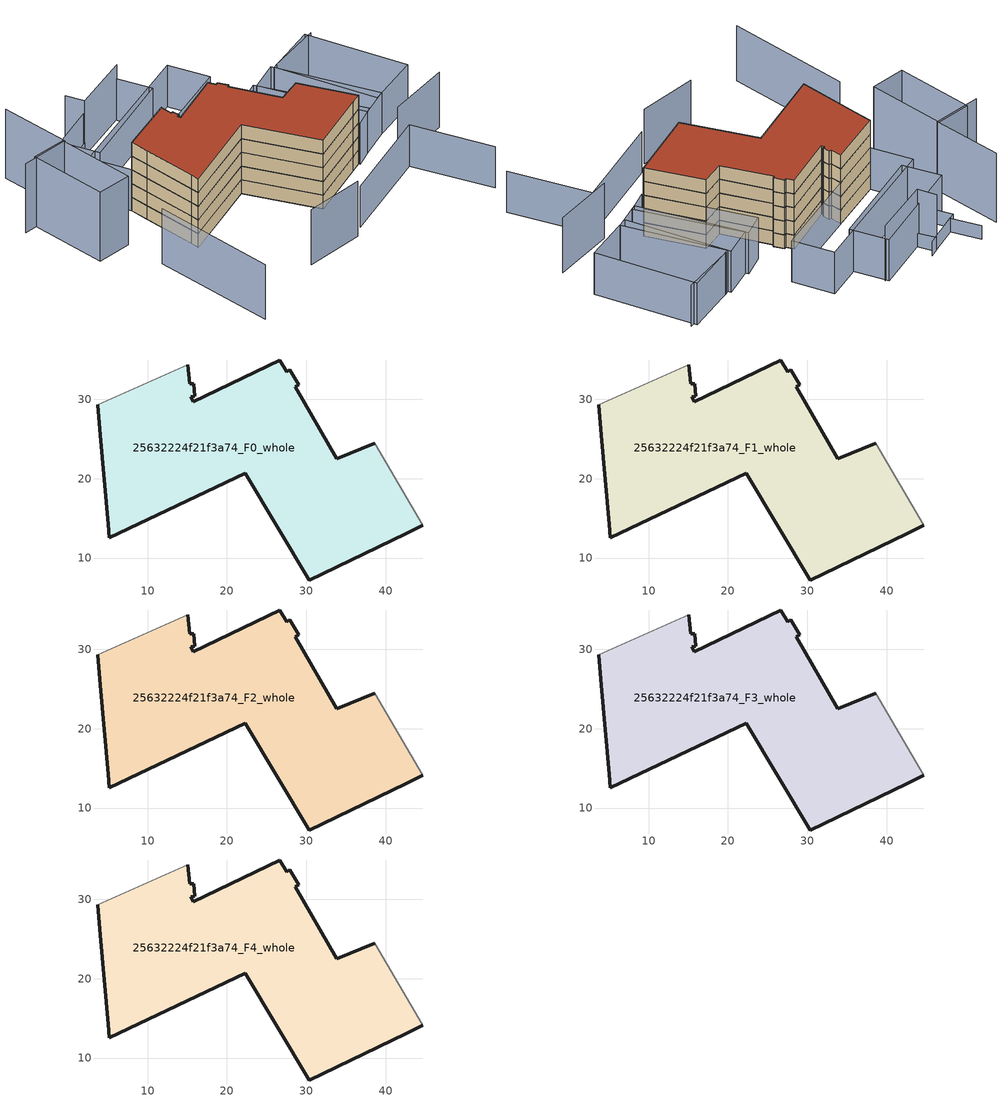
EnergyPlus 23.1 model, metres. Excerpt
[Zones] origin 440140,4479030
25632224f21f3a74_F0_whole
 floor ground (EU_floor_Construction): 42.51,13.07 44.67,14.12 38.64,24.49 33.84,22.53 28.61,31.61 29.04,31.86 27.95,33.74 27.52,33.5 26.68,34.95 15.77,29.72 15.47,30.31 15.95,30.4 15.81,31.98 15.34,31.94 15.08,34.33 3.73,29.33 4.08,25.49 5.05,14.27 5.21,12.54 22.34,20.68 30.37,7.24 z0
 wall outside (EU_wall_Construction): 15.08,34.33 15.34,31.94 15.81,31.98 15.95,30.4 15.47,30.31 15.77,29.72 26.68,34.95 27.52,33.5 27.95,33.74 29.04,31.86 28.61,31.61 33.84,22.53 38.64,24.49 / 44.67,14.12 42.51,13.07 30.37,7.24 22.34,20.68 5.21,12.54 5.05,14.27 4.08,25.49 3.73,29.33 z0:3
 wall adiabatic (EU_wall_Construction): 3.73,29.33 15.08,34.33 / 38.64,24.49 44.67,14.12 z0:3
25632224f21f3a74_F1_whole
 floor to 25632224f21f3a74_F0_whole (EU_floor_Construction): 42.51,13.07 44.67,14.12 38.64,24.49 33.84,22.53 28.61,31.61 29.04,31.86 27.95,33.74 27.51,33.5 26.68,34.95 15.77,29.72 15.47,30.31 15.95,30.4 15.81,31.98 15.34,31.94 15.08,34.33 3.73,29.33 4.07,25.49 5.05,14.27 5.21,12.54 22.34,20.68 30.37,7.24 z3
 wall outside (EU_wall_Construction): 15.08,34.33 15.34,31.94 15.81,31.98 15.95,30.4 15.47,30.31 15.77,29.72 26.68,34.95 27.52,33.5 27.95,33.74 29.04,31.86 28.61,31.61 33.84,22.53 38.64,24.49 / 44.67,14.12 42.51,13.07 30.37,7.24 22.34,20.68 5.21,12.54 5.05,14.27 4.08,25.49 3.73,29.33 z3:6
 wall adiabatic (EU_wall_Construction): 3.73,29.33 15.08,34.33 / 38.64,24.49 44.67,14.12 z3:6
25632224f21f3a74_F2_whole
 floor to 25632224f21f3a74_F1_whole (EU_floor_Construction): 42.51,13.07 44.67,14.12 38.64,24.49 33.84,22.53 28.61,31.61 29.04,31.86 27.95,33.74 27.51,33.5 26.68,34.95 15.77,29.72 15.47,30.31 15.95,30.4 15.81,31.98 15.34,31.94 15.08,34.33 3.73,29.33 4.07,25.49 5.05,14.27 5.21,12.54 22.34,20.68 30.37,7.24 z6
 wall outside (EU_wall_Construction): 15.08,34.33 15.34,31.94 15.81,31.98 15.95,30.4 15.47,30.31 15.77,29.72 26.68,34.95 27.52,33.5 27.95,33.74 29.04,31.86 28.61,31.61 33.84,22.53 38.64,24.49 / 44.67,14.12 42.51,13.07 30.37,7.24 22.34,20.68 5.21,12.54 5.05,14.27 4.08,25.49 3.73,29.33 z6:9
 wall adiabatic (EU_wall_Construction): 3.73,29.33 15.08,34.33 / 38.64,24.49 44.67,14.12 z6:9
25632224f21f3a74_F3_whole
 floor to 25632224f21f3a74_F2_whole (EU_floor_Construction): 42.51,13.07 44.67,14.12 38.64,24.49 33.84,22.53 28.61,31.61 29.04,31.86 27.95,33.74 27.51,33.5 26.68,34.95 15.77,29.72 15.47,30.31 15.95,30.4 15.81,31.98 15.34,31.94 15.08,34.33 3.73,29.33 4.07,25.49 5.05,14.27 5.21,12.54 22.34,20.68 30.37,7.24 z9
 wall outside (EU_wall_Construction): 15.08,34.33 15.34,31.94 15.81,31.98 15.95,30.4 15.47,30.31 15.77,29.72 26.68,34.95 27.52,33.5 27.95,33.74 29.04,31.86 28.61,31.61 33.84,22.53 38.64,24.49 / 44.67,14.12 42.51,13.07 30.37,7.24 22.34,20.68 5.21,12.54 5.05,14.27 4.08,25.49 3.73,29.33 z9:12
 wall adiabatic (EU_wall_Construction): 3.73,29.33 15.08,34.33 / 38.64,24.49 44.67,14.12 z9:12
25632224f21f3a74_F4_whole
 floor to 25632224f21f3a74_F3_whole (EU_floor_Construction): 42.51,13.07 44.67,14.12 38.64,24.49 33.84,22.53 28.61,31.61 29.04,31.86 27.95,33.74 27.51,33.5 26.68,34.95 15.77,29.72 15.47,30.31 15.95,30.4 15.81,31.98 15.34,31.94 15.08,34.33 3.73,29.33 4.07,25.49 5.05,14.27 5.21,12.54 22.34,20.68 30.37,7.24 z12
 wall outside (EU_wall_Construction): 15.08,34.33 15.34,31.94 15.81,31.98 15.95,30.4 15.47,30.31 15.77,29.72 26.68,34.95 27.52,33.5 27.95,33.74 29.04,31.86 28.61,31.61 33.84,22.53 38.64,24.49 / 44.67,14.12 42.51,13.07 30.37,7.24 22.34,20.68 5.21,12.54 5.05,14.27 4.08,25.49 3.73,29.33 z12:15
 wall adiabatic (EU_wall_Construction): 3.73,29.33 15.08,34.33 / 38.64,24.49 44.67,14.12 z12:15
 roof outside (EU_roof_Construction): 38.64,24.49 44.67,14.12 42.51,13.07 30.37,7.24 22.34,20.68 5.21,12.54 5.05,14.27 4.08,25.49 3.73,29.33 15.08,34.33 15.34,31.94 15.81,31.98 15.95,30.4 15.47,30.31 15.77,29.72 26.68,34.95 27.52,33.5 27.95,33.74 29.04,31.86 28.61,31.61 33.84,22.53 z15
shading: 31.68,-1.55 51.1,7.6 / 51.1,7.6 58.35,-7.78 / 56.95,41.61 45.33,37.78 / 38.06,35.64 49.17,16.26 / 49.17,16.26 44.76,13.74 / 44.76,13.74 33.66,33.12 / 33.66,33.12 38.06,35.64 / 44.37,38.01 54.13,18.65 / 54.13,18.65 48.18,15.65 / 48.18,15.65 38.42,35.02 / 38.42,35.02 44.37,38.01 / 44.64,37.48 55.78,41.9 / 55.78,41.9 63.53,22.37 / 63.53,22.37 52.38,17.95 / 52.38,17.95 44.64,37.48 / 33.93,42.65 3.74,29.31 / 3.74,29.31 0.26,37.19 / 0.26,37.19 30.45,50.53 / 30.45,50.53 33.93,42.65 / 23.66,46.6 3,37.2 / 3,37.2 -0.31,44.46 / -0.31,44.46 20.35,53.86 / 20.35,53.86 23.66,46.6 z0:9; 50.4,9.92 63.37,13.5 / 17.11,-4.86 29.42,-3.36 / -3.08,12.98 -0.66,-12.75 / 20.79,53.35 8.86,48.22 / 8.86,48.22 7.3,51.84 z0:12; -6.58,52.13 -5.14,37.55 / -5.14,37.55 -15.3,36.55 / -11.06,20.85 -12.54,37.16 / -12.54,37.16 -5.32,37.82 / -5.32,37.82 -3.83,21.51 / -3.83,21.51 -11.06,20.85 z0:15; 9.18,52.78 1.8,49.06 / 1.8,49.06 -1.03,54.69 / 9.51,48.53 2.24,45.01 / 2.24,45.01 0.52,48.55 / 0.52,48.55 7.8,52.07 / 7.8,52.07 9.51,48.53 z0:3
[Building]
EU S2 Campaign: North Axis=0; Terrain=City; Solar Distribution=FullExterior
[Site:Location]
Madrid: Latitude=40.5; Longitude=-3.5; Time Zone=1; Elevation=609
[SizingPeriod:WeatherFileDays]
AnnualSizingPeriod: Begin Month=1; Begin Day of Month=1; End Month=12; End Day of Month=31; Day of Week for Start Day=Monday; Use Weather File Daylight Saving Period=No; Use Weather File Rain and Snow Indicators=No
[MATERIAL]
EU_InternalMass_Material: Roughness=MediumRough; Thickness=0.1; Conductivity=1; Density=1800; Specific Heat=900; Thermal Absorptance=0.9; Solar Absorptance=0.7; Visible Absorptance=0.7
[MATERIAL:NOMASS] Roughness=MediumRough; Thermal Absorptance=0.9; Solar Absorptance=0.7; Visible Absorptance=0.7
Name | Thermal Resistance
EU_wall_NoMass | 1.60022
EU_roof_NoMass | 1.57597
EU_floor_NoMass | 0.470652
[CONSTRUCTION]
EU_wall_Construction: EU_wall_NoMass
EU_roof_Construction: EU_roof_NoMass
EU_floor_Construction: EU_floor_NoMass
EU_InternalMass_Construction: EU_InternalMass_Material
[ZONE] Type=1; Multiplier=1; Ceiling Height=autocalculate; Volume=1777.37; Floor Area=autocalculate; Part of Total Floor Area=Yes
25632224f21f3a74_F0_whole; 25632224f21f3a74_F1_whole; 25632224f21f3a74_F2_whole; 25632224f21f3a74_F3_whole; 25632224f21f3a74_F4_whole
[INTERNALMASS] Construction=EU_InternalMass_Construction; Surface Area=592.441
Name | Zone or ZoneList
25632224f21f3a74_F0_whole_EU_InternalMass | 25632224f21f3a74_F0_whole
25632224f21f3a74_F1_whole_EU_InternalMass | 25632224f21f3a74_F1_whole
25632224f21f3a74_F2_whole_EU_InternalMass | 25632224f21f3a74_F2_whole
25632224f21f3a74_F3_whole_EU_InternalMass | 25632224f21f3a74_F3_whole
25632224f21f3a74_F4_whole_EU_InternalMass | 25632224f21f3a74_F4_whole
[OTHEREQUIPMENT] Fuel Type=Electricity; Design Level Calculation Method=Watts/Area; Power per Zone Floor Area=1; Fraction Latent=0; Fraction Radiant=0; Fraction Lost=0; Carbon Dioxide Generation Rate=0; EndUse Subcategory=EU_Step8_InternalGains
Name | Zone or ZoneList or Space or SpaceList | Schedule
EU_Step8_InternalGain_25632224f21f3a74_F0_whole_f000 | 25632224f21f3a74_F0_whole | EU_Step8_GainSchedule_25632224f21f3a74_F0_whole_f000
EU_Step8_InternalGain_25632224f21f3a74_F1_whole_f000 | 25632224f21f3a74_F1_whole | EU_Step8_GainSchedule_25632224f21f3a74_F1_whole_f000
EU_Step8_InternalGain_25632224f21f3a74_F2_whole_f000 | 25632224f21f3a74_F2_whole | EU_Step8_GainSchedule_25632224f21f3a74_F2_whole_f000
EU_Step8_InternalGain_25632224f21f3a74_F3_whole_f000 | 25632224f21f3a74_F3_whole | EU_Step8_GainSchedule_25632224f21f3a74_F3_whole_f000
EU_Step8_InternalGain_25632224f21f3a74_F4_whole_f000 | 25632224f21f3a74_F4_whole | EU_Step8_GainSchedule_25632224f21f3a74_F4_whole_f000
[ZONEVENTILATION:DESIGNFLOWRATE] Schedule=EU_AlwaysOn; Design Flow Rate Calculation Method=AirChanges/Hour; Air Changes per Hour=0.480704; Ventilation Type=Natural; Fan Pressure Rise=0; Fan Total Efficiency=1; Constant Term Coefficient=1; Temperature Term Coefficient=0; Velocity Term Coefficient=0; Velocity Squared Term Coefficient=0; Minimum Indoor Temperature=-100; Maximum Indoor Temperature=100; Delta Temperature=-100; Minimum Outdoor Temperature=-100; Maximum Outdoor Temperature=100; Maximum Wind Speed=40
Name | Zone or ZoneList or Space or SpaceList
EU_ConstantAir_25632224f21f3a74_F0_whole | 25632224f21f3a74_F0_whole
EU_ConstantAir_25632224f21f3a74_F1_whole | 25632224f21f3a74_F1_whole
EU_ConstantAir_25632224f21f3a74_F2_whole | 25632224f21f3a74_F2_whole
EU_ConstantAir_25632224f21f3a74_F3_whole | 25632224f21f3a74_F3_whole
EU_ConstantAir_25632224f21f3a74_F4_whole | 25632224f21f3a74_F4_whole
[HVACTEMPLATE:THERMOSTAT] Constant Heating Setpoint=20; Constant Cooling Setpoint=50
EU_HeatOnly_25632224f21f3a74_F0_whole; EU_HeatOnly_25632224f21f3a74_F1_whole; EU_HeatOnly_25632224f21f3a74_F2_whole; EU_HeatOnly_25632224f21f3a74_F3_whole; EU_HeatOnly_25632224f21f3a74_F4_whole
[HVACTEMPLATE:ZONE:IDEALLOADSAIRSYSTEM] System Availability Schedule=EU_AlwaysOn; Maximum Heating Supply Air Temperature=50; Minimum Cooling Supply Air Temperature=13; Maximum Heating Supply Air Humidity Ratio=0.0156; Minimum Cooling Supply Air Humidity Ratio=0.0077; Heating Limit=NoLimit; Cooling Limit=NoLimit; Heating Availability Schedule=EU_AlwaysOn; Cooling Availability Schedule=EU_CoolingOff; Dehumidification Control Type=ConstantSensibleHeatRatio; Cooling Sensible Heat Ratio=0.7; Dehumidification Setpoint=60; Humidification Control Type=None; Humidification Setpoint=30; Outdoor Air Method=None; Outdoor Air Flow Rate per Person=0.00944; Outdoor Air Flow Rate per Zone Floor Area=0; Outdoor Air Flow Rate per Zone=0; Demand Controlled Ventilation Type=None; Outdoor Air Economizer Type=NoEconomizer; Heat Recovery Type=None; Sensible Heat Recovery Effectiveness=0.7; Latent Heat Recovery Effectiveness=0.65
Name | Template Thermostat
25632224f21f3a74_F0_whole | EU_HeatOnly_25632224f21f3a74_F0_whole
25632224f21f3a74_F1_whole | EU_HeatOnly_25632224f21f3a74_F1_whole
25632224f21f3a74_F2_whole | EU_HeatOnly_25632224f21f3a74_F2_whole
25632224f21f3a74_F3_whole | EU_HeatOnly_25632224f21f3a74_F3_whole
25632224f21f3a74_F4_whole | EU_HeatOnly_25632224f21f3a74_F4_whole
[SIZING:ZONE] Zone Cooling Design Supply Air Temperature Input Method=SupplyAirTemperature; Zone Cooling Design Supply Air Temperature=13; Zone Heating Design Supply Air Temperature Input Method=SupplyAirTemperature; Zone Heating Design Supply Air Temperature=50; Zone Cooling Design Supply Air Humidity Ratio=0.008; Zone Heating Design Supply Air Humidity Ratio=0.008; Cooling Design Air Flow Method=DesignDay; Cooling Design Air Flow Rate=0; Cooling Minimum Air Flow per Zone Floor Area=0.000762; Cooling Minimum Air Flow=0; Cooling Minimum Air Flow Fraction=0.2; Heating Design Air Flow Method=DesignDay; Heating Design Air Flow Rate=0; Heating Maximum Air Flow per Zone Floor Area=0.002032; Heating Maximum Air Flow=0.141576; Heating Maximum Air Flow Fraction=0.3; Account for Dedicated Outdoor Air System=No; Dedicated Outdoor Air System Control Strategy=NeutralSupplyAir; Dedicated Outdoor Air Low Setpoint Temperature for Design=autosize; Dedicated Outdoor Air High Setpoint Temperature for Design=autosize; Zone Load Sizing Method=Sensible Load Only No Latent Load; Zone Latent Cooling Design Supply Air Humidity Ratio Input Method=HumidityRatioDifference; Zone Cooling Design Supply Air Humidity Ratio Difference=0.005; Zone Latent Heating Design Supply Air Humidity Ratio Input Method=HumidityRatioDifference; Zone Humidification Design Supply Air Humidity Ratio Difference=0.005
25632224f21f3a74_F0_whole; 25632224f21f3a74_F1_whole; 25632224f21f3a74_F2_whole; 25632224f21f3a74_F3_whole; 25632224f21f3a74_F4_whole
[SCHEDULE:CONSTANT]
Name | Hourly Value
EU_AlwaysOn | 1
EU_CoolingOff | 0
[SCHEDULE:FILE] Column Number=1; Rows to Skip at Top=0; Number of Hours of Data=8760; Column Separator=Comma; Interpolate to Timestep=No; Minutes per Item=60; Adjust Schedule for Daylight Savings=Yes
Name | File
EU_Step8_GainSchedule_25632224f21f3a74_F0_whole_f000 | ../../schedules/25632224f21f3a74/25632224f21f3a74_F0_whole_f000_gain.csv
EU_Step8_GainSchedule_25632224f21f3a74_F1_whole_f000 | ../../schedules/25632224f21f3a74/25632224f21f3a74_F1_whole_f000_gain.csv
EU_Step8_GainSchedule_25632224f21f3a74_F2_whole_f000 | ../../schedules/25632224f21f3a74/25632224f21f3a74_F2_whole_f000_gain.csv
EU_Step8_GainSchedule_25632224f21f3a74_F3_whole_f000 | ../../schedules/25632224f21f3a74/25632224f21f3a74_F3_whole_f000_gain.csv
EU_Step8_GainSchedule_25632224f21f3a74_F4_whole_f000 | ../../schedules/25632224f21f3a74/25632224f21f3a74_F4_whole_f000_gain.csv
